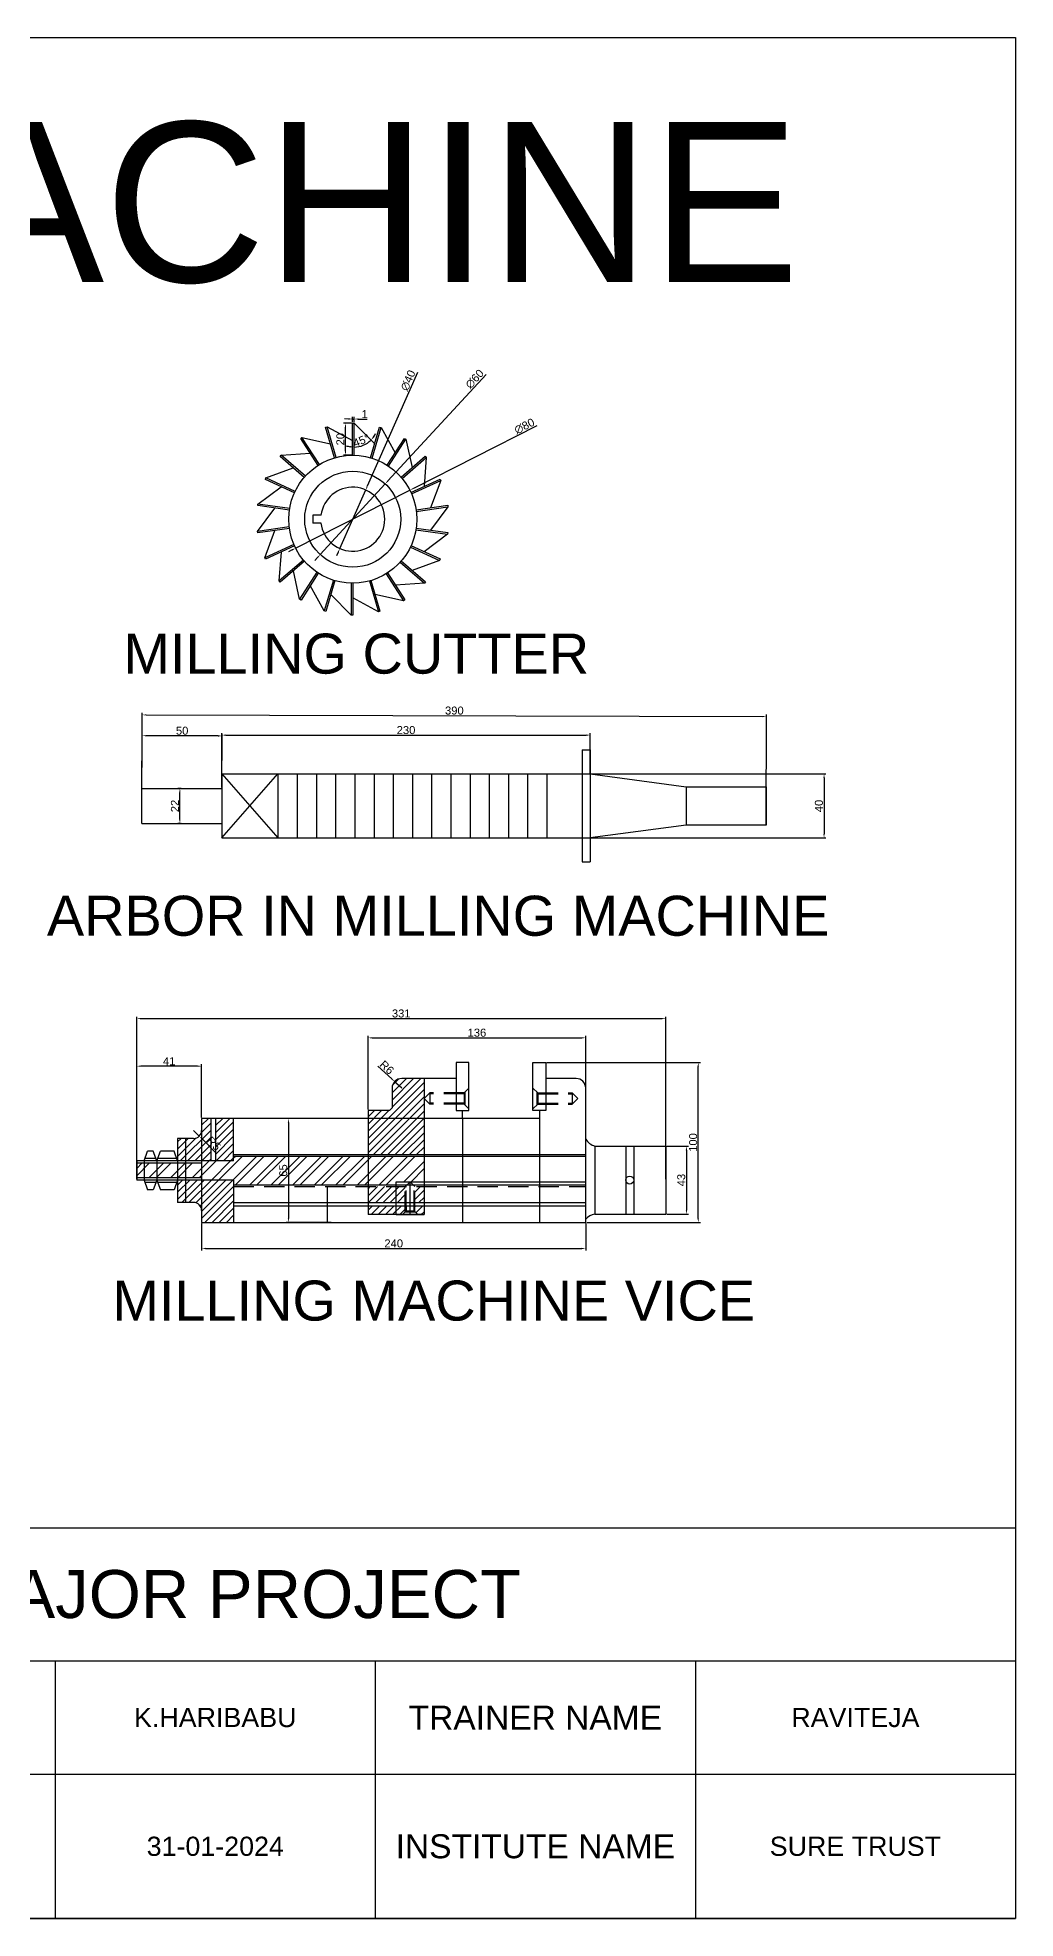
# Model space of a CAD drawing. Header units: millimetres. Extents: x 2393 to 4015, y 317 to 1493.
# Drawn here: x 3405 to 4015, y 317 to 1493 of the extents above; entities that cross this region are included whole.
import ezdxf

# ---------------------------------------------------------------- set-up
doc = ezdxf.new("R2010")
doc.units = ezdxf.units.MM
doc.linetypes.add('DASHED', pattern=[19.05, 12.7, -6.35])
doc.styles.get("Standard").update_dxf_attribs({"font": 'arial.ttf'})
doc.dimstyles.new('ISO-25', dxfattribs={"dimtxt": 5, "dimasz": 2.5, "dimexe": 1.25, "dimexo": 0.625, "dimtad": 1, "dimdec": 0, "dimtxsty": 'Standard', "dimcen": 2.5, "dimadec": 0, "dimazin": 0, "dimtfac": 1, "dimtdec": 0, "dimtmove": 0, "dimatfit": 3, "dimfxl": 1, "dimarcsym": 0})

# ---------------------------------------------------------------- blocks, each defined once
blk = doc.blocks.new('*D1')
at = {"color": 0, "lineweight": -2, "transparency": 16777216}
for p, q in [((3716.4, 1249.9), (3639.3, 1210.8)), ((3565.7, 1173.5), (3637.1, 1209.7)), ((3563.5, 1172.4), (3561.3, 1171.3))]:
    blk.add_line(p, q, dxfattribs=at)
at = {"color": 0, "transparency": 16777216}
for points in [[(3639.1, 1211.2), (3639.5, 1210.5), (3637.1, 1209.7)], [(3563.3, 1172.8), (3563.7, 1172), (3565.7, 1173.5)]]:
    blk.add_solid(points, dxfattribs=at)
at = {"layer": 'Defpoints', "color": 0, "transparency": 16777216}
for p in [(3637.1, 1209.7), (3565.7, 1173.5)]:
    blk.add_point(p, dxfattribs=at)
at = {"color": 0, "transparency": 16777216, "insert": (3708.7, 1249.7), "char_height": 5, "attachment_point": 5, "rotation": 26.8709}
blk.add_mtext('∅80', dxfattribs=at)
blk = doc.blocks.new('*D2')
at = {"color": 0, "lineweight": -2, "transparency": 16777216}
for p, q in [((3684.7, 1282.1), (3623.4, 1215.5)), ((3581.1, 1169.5), (3621.7, 1213.7)), ((3579.4, 1167.7), (3577.7, 1165.9))]:
    blk.add_line(p, q, dxfattribs=at)
at = {"color": 0, "transparency": 16777216}
for points in [[(3623.1, 1215.8), (3623.7, 1215.2), (3621.7, 1213.7)], [(3579.1, 1168), (3579.7, 1167.4), (3581.1, 1169.5)]]:
    blk.add_solid(points, dxfattribs=at)
at = {"layer": 'Defpoints', "color": 0, "transparency": 16777216}
for p in [(3621.7, 1213.7), (3581.1, 1169.5)]:
    blk.add_point(p, dxfattribs=at)
at = {"color": 0, "transparency": 16777216, "insert": (3677.6, 1279.2), "char_height": 5, "attachment_point": 5, "rotation": 47.3565}
blk.add_mtext('∅60', dxfattribs=at)
blk = doc.blocks.new('*D3')
at = {"color": 0, "lineweight": -2, "transparency": 16777216}
for p, q in [((3641.8, 1283.3), (3610.5, 1212.2)), ((3593.4, 1173.3), (3609.5, 1209.9)), ((3592.3, 1171), (3591.3, 1168.7))]:
    blk.add_line(p, q, dxfattribs=at)
at = {"color": 0, "transparency": 16777216}
for points in [[(3610.1, 1212.4), (3610.9, 1212), (3609.5, 1209.9)], [(3592, 1171.2), (3592.7, 1170.9), (3593.4, 1173.3)]]:
    blk.add_solid(points, dxfattribs=at)
at = {"layer": 'Defpoints', "color": 0, "transparency": 16777216}
for p in [(3609.5, 1209.9), (3593.4, 1173.3)]:
    blk.add_point(p, dxfattribs=at)
at = {"color": 0, "transparency": 16777216, "insert": (3636, 1278.3), "char_height": 5, "attachment_point": 5, "rotation": 66.2325}
blk.add_mtext('∅40', dxfattribs=at)
blk = doc.blocks.new('*D4')
at = {"color": 0, "lineweight": -2, "transparency": 16777216}
for p, q in [((3469.7, 1002), (3469.9, 1070.6)), ((3859.7, 1001), (3859.9, 1069.6)), ((3472.4, 1069.3), (3857.4, 1068.3))]:
    blk.add_line(p, q, dxfattribs=at)
at = {"color": 0, "transparency": 16777216}
for points in [[(3472.4, 1069.7), (3472.4, 1068.9), (3469.9, 1069.3)], [(3857.4, 1068.7), (3857.4, 1067.9), (3859.9, 1068.3)]]:
    blk.add_solid(points, dxfattribs=at)
at = {"layer": 'Defpoints', "color": 0, "transparency": 16777216}
for p in [(3859.9, 1068.3), (3469.7, 1001.4), (3859.7, 1000.4)]:
    blk.add_point(p, dxfattribs=at)
at = {"color": 0, "transparency": 16777216, "insert": (3664.9, 1072), "char_height": 5, "attachment_point": 5, "rotation": 359.8531}
blk.add_mtext('390', dxfattribs=at)
blk = doc.blocks.new('*D5')
at = {"color": 0, "lineweight": -2, "transparency": 16777216}
for p, q in [((3519.7, 1033), (3519.7, 1057.9)), ((3749.7, 1033), (3749.7, 1057.9)), ((3522.2, 1056.7), (3747.2, 1056.7))]:
    blk.add_line(p, q, dxfattribs=at)
at = {"color": 0, "transparency": 16777216}
for points in [[(3522.2, 1057.1), (3522.2, 1056.2), (3519.7, 1056.7)], [(3747.2, 1057.1), (3747.2, 1056.2), (3749.7, 1056.7)]]:
    blk.add_solid(points, dxfattribs=at)
at = {"layer": 'Defpoints', "color": 0, "transparency": 16777216}
for p in [(3749.7, 1056.7), (3519.7, 1032.4), (3749.7, 1032.4)]:
    blk.add_point(p, dxfattribs=at)
at = {"color": 0, "transparency": 16777216, "insert": (3634.7, 1059.8), "char_height": 5, "attachment_point": 5}
blk.add_mtext('230', dxfattribs=at)
blk = doc.blocks.new('*D6')
at = {"color": 0, "lineweight": -2, "transparency": 16777216}
for p, q in [((3469.7, 1024.2), (3469.8, 1057.5)), ((3517.3, 1056.2), (3472.3, 1056.3)), ((3519.7, 1024), (3519.8, 1057.4))]:
    blk.add_line(p, q, dxfattribs=at)
at = {"color": 0, "transparency": 16777216}
for points in [[(3472.3, 1056.7), (3472.3, 1055.9), (3469.8, 1056.3)], [(3517.3, 1056.6), (3517.3, 1055.7), (3519.8, 1056.2)]]:
    blk.add_solid(points, dxfattribs=at)
at = {"layer": 'Defpoints', "color": 0, "transparency": 16777216}
for p in [(3469.8, 1056.3), (3469.7, 1023.5), (3519.7, 1023.4)]:
    blk.add_point(p, dxfattribs=at)
at = {"color": 0, "transparency": 16777216, "insert": (3494.8, 1059.4), "char_height": 5, "attachment_point": 5, "rotation": 359.8531}
blk.add_mtext('50', dxfattribs=at)
blk = doc.blocks.new('*D7')
at = {"color": 0, "lineweight": -2, "transparency": 16777216}
for p, q in [((3494.1, 1023.4), (3492.2, 1023.4)), ((3493.4, 1003.9), (3493.4, 1020.9)), ((3494.1, 1001.4), (3492.2, 1001.4))]:
    blk.add_line(p, q, dxfattribs=at)
at = {"color": 0, "transparency": 16777216}
for points in [[(3493, 1020.9), (3493.8, 1020.9), (3493.4, 1023.4)], [(3493, 1003.9), (3493.8, 1003.9), (3493.4, 1001.4)]]:
    blk.add_solid(points, dxfattribs=at)
at = {"layer": 'Defpoints', "color": 0, "transparency": 16777216}
for p in [(3493.4, 1023.4), (3494.7, 1023.4), (3494.7, 1001.4)]:
    blk.add_point(p, dxfattribs=at)
at = {"color": 0, "transparency": 16777216, "insert": (3490.3, 1012.4), "char_height": 5, "attachment_point": 5, "rotation": 90}
blk.add_mtext('22', dxfattribs=at)
blk = doc.blocks.new('*D8')
at = {"color": 0, "lineweight": -2, "transparency": 16777216}
for p, q in [((3745.3, 1032.4), (3897.1, 1032.4)), ((3895.9, 1029.9), (3895.9, 994.9)), ((3745.3, 992.4), (3897.1, 992.4))]:
    blk.add_line(p, q, dxfattribs=at)
at = {"color": 0, "transparency": 16777216}
for points in [[(3895.5, 1029.9), (3896.3, 1029.9), (3895.9, 1032.4)], [(3895.5, 994.9), (3896.3, 994.9), (3895.9, 992.4)]]:
    blk.add_solid(points, dxfattribs=at)
at = {"layer": 'Defpoints', "color": 0, "transparency": 16777216}
for p in [(3744.7, 1032.4), (3744.7, 992.4), (3895.9, 992.4)]:
    blk.add_point(p, dxfattribs=at)
at = {"color": 0, "transparency": 16777216, "insert": (3892.7, 1012.4), "char_height": 5, "attachment_point": 5, "rotation": 90}
blk.add_mtext('40', dxfattribs=at)
blk = doc.blocks.new('*D9')
at = {"color": 0, "lineweight": -2, "transparency": 16777216}
for p, q in [((3466.4, 779.2), (3466.4, 880.7)), ((3468.9, 879.5), (3794.5, 879.5)), ((3797, 779.2), (3797, 880.7))]:
    blk.add_line(p, q, dxfattribs=at)
at = {"color": 0, "transparency": 16777216}
for points in [[(3468.9, 879.9), (3468.9, 879.1), (3466.4, 879.5)], [(3794.5, 879.9), (3794.5, 879.1), (3797, 879.5)]]:
    blk.add_solid(points, dxfattribs=at)
at = {"layer": 'Defpoints', "color": 0, "transparency": 16777216}
for p in [(3797, 879.5), (3466.4, 778.6), (3797, 778.6)]:
    blk.add_point(p, dxfattribs=at)
at = {"color": 0, "transparency": 16777216, "insert": (3631.7, 882.7), "char_height": 5, "attachment_point": 5, "rotation": 0.0022}
blk.add_mtext('331', dxfattribs=at)
blk = doc.blocks.new('*D10')
at = {"color": 0, "lineweight": -2, "transparency": 16777216}
for p, q in [((3502, 809.6), (3505.5, 806)), ((3515.7, 795.9), (3507.3, 804.3))]:
    blk.add_line(p, q, dxfattribs=at)
at = {"color": 0, "transparency": 16777216}
blk.add_solid([(3507.6, 804.5), (3507, 804), (3505.5, 806)], dxfattribs=at)
at = {"layer": 'Defpoints', "color": 0, "transparency": 16777216}
for p in [(3502, 809.6), (3505.5, 806)]:
    blk.add_point(p, dxfattribs=at)
at = {"color": 0, "transparency": 16777216, "insert": (3514.6, 801.4), "char_height": 5, "attachment_point": 5, "rotation": 315}
blk.add_mtext('R5', dxfattribs=at)
blk = doc.blocks.new('*D11')
at = {"color": 0, "lineweight": -2, "transparency": 16777216}
for p, q in [((3617.1, 849.9), (3625.8, 841.8)), ((3632, 836.1), (3627.6, 840.1))]:
    blk.add_line(p, q, dxfattribs=at)
at = {"color": 0, "transparency": 16777216}
blk.add_solid([(3626, 842.2), (3625.5, 841.5), (3627.6, 840.1)], dxfattribs=at)
at = {"layer": 'Defpoints', "color": 0, "transparency": 16777216}
for p in [(3627.6, 840.1), (3632, 836.1)]:
    blk.add_point(p, dxfattribs=at)
at = {"color": 0, "transparency": 16777216, "insert": (3622.7, 849), "char_height": 5, "attachment_point": 5, "rotation": 317.0652}
blk.add_mtext('R6', dxfattribs=at)
blk = doc.blocks.new('*D12')
at = {"color": 0, "lineweight": -2, "transparency": 16777216}
for p, q in [((3722.6, 852.1), (3818.6, 852.1)), ((3817.3, 754.6), (3817.3, 849.6)), ((3747.6, 752.1), (3818.6, 752.1))]:
    blk.add_line(p, q, dxfattribs=at)
at = {"color": 0, "transparency": 16777216}
for points in [[(3816.9, 849.6), (3817.7, 849.6), (3817.3, 852.1)], [(3816.9, 754.6), (3817.7, 754.6), (3817.3, 752.1)]]:
    blk.add_solid(points, dxfattribs=at)
at = {"layer": 'Defpoints', "color": 0, "transparency": 16777216}
for p in [(3722, 852.1), (3817.3, 852.1), (3747, 752.1)]:
    blk.add_point(p, dxfattribs=at)
at = {"color": 0, "transparency": 16777216, "insert": (3814.1, 802.1), "char_height": 5, "attachment_point": 5, "rotation": 90}
blk.add_mtext('100', dxfattribs=at)
blk = doc.blocks.new('*D13')
at = {"color": 0, "lineweight": -2, "transparency": 16777216}
for p, q in [((3797.6, 799.8), (3811.2, 799.8)), ((3809.9, 797.3), (3809.9, 759.8)), ((3797.6, 757.3), (3811.2, 757.3))]:
    blk.add_line(p, q, dxfattribs=at)
at = {"color": 0, "transparency": 16777216}
for points in [[(3809.5, 797.3), (3810.3, 797.3), (3809.9, 799.8)], [(3809.5, 759.8), (3810.3, 759.8), (3809.9, 757.3)]]:
    blk.add_solid(points, dxfattribs=at)
at = {"layer": 'Defpoints', "color": 0, "transparency": 16777216}
for p in [(3797, 799.8), (3797, 757.3), (3809.9, 757.3)]:
    blk.add_point(p, dxfattribs=at)
at = {"color": 0, "transparency": 16777216, "insert": (3806.7, 778.6), "char_height": 5, "attachment_point": 5, "rotation": 90}
blk.add_mtext('43', dxfattribs=at)
blk = doc.blocks.new('*D14')
at = {"color": 0, "lineweight": -2, "transparency": 16777216}
for p, q in [((3611, 822.7), (3611, 868.8)), ((3613.5, 867.5), (3744.5, 867.5)), ((3747, 822.7), (3747, 868.8))]:
    blk.add_line(p, q, dxfattribs=at)
at = {"color": 0, "transparency": 16777216}
for points in [[(3613.5, 867.9), (3613.5, 867.1), (3611, 867.5)], [(3744.5, 867.9), (3744.5, 867.1), (3747, 867.5)]]:
    blk.add_solid(points, dxfattribs=at)
at = {"layer": 'Defpoints', "color": 0, "transparency": 16777216}
for p in [(3747, 867.5), (3611, 822.1), (3747, 822.1)]:
    blk.add_point(p, dxfattribs=at)
at = {"color": 0, "transparency": 16777216, "insert": (3679, 870.7), "char_height": 5, "attachment_point": 5}
blk.add_mtext('136', dxfattribs=at)
blk = doc.blocks.new('*D15')
at = {"color": 0, "lineweight": -2, "transparency": 16777216}
for p, q in [((3466.4, 817.7), (3466.4, 851)), ((3504.5, 849.8), (3468.9, 849.8)), ((3507, 817.7), (3507, 851))]:
    blk.add_line(p, q, dxfattribs=at)
at = {"color": 0, "transparency": 16777216}
for points in [[(3468.9, 850.2), (3468.9, 849.4), (3466.4, 849.8)], [(3504.5, 850.2), (3504.5, 849.4), (3507, 849.8)]]:
    blk.add_solid(points, dxfattribs=at)
at = {"layer": 'Defpoints', "color": 0, "transparency": 16777216}
for p in [(3466.4, 849.8), (3466.4, 817.1), (3507, 817.1)]:
    blk.add_point(p, dxfattribs=at)
at = {"color": 0, "transparency": 16777216, "insert": (3486.7, 852.9), "char_height": 5, "attachment_point": 5}
blk.add_mtext('41', dxfattribs=at)
blk = doc.blocks.new('*D16')
at = {"color": 0, "lineweight": -2, "transparency": 16777216}
for p, q in [((3587.9, 817.1), (3559.9, 817.1)), ((3561.2, 814.6), (3561.2, 754.6)), ((3587.9, 752.1), (3559.9, 752.1))]:
    blk.add_line(p, q, dxfattribs=at)
at = {"color": 0, "transparency": 16777216}
for points in [[(3560.8, 814.6), (3561.6, 814.6), (3561.2, 817.1)], [(3560.8, 754.6), (3561.6, 754.6), (3561.2, 752.1)]]:
    blk.add_solid(points, dxfattribs=at)
at = {"layer": 'Defpoints', "color": 0, "transparency": 16777216}
for p in [(3588.5, 817.1), (3561.2, 752.1), (3588.5, 752.1)]:
    blk.add_point(p, dxfattribs=at)
at = {"color": 0, "transparency": 16777216, "insert": (3558, 784.6), "char_height": 5, "attachment_point": 5, "rotation": 90}
blk.add_mtext('65', dxfattribs=at)
blk = doc.blocks.new('*D17')
at = {"color": 0, "lineweight": -2, "transparency": 16777216}
for p, q in [((3507, 751.4), (3507, 734.6)), ((3747, 751.4), (3747, 734.6)), ((3509.5, 735.9), (3744.5, 735.9))]:
    blk.add_line(p, q, dxfattribs=at)
at = {"color": 0, "transparency": 16777216}
for points in [[(3509.5, 736.3), (3509.5, 735.5), (3507, 735.9)], [(3744.5, 736.3), (3744.5, 735.5), (3747, 735.9)]]:
    blk.add_solid(points, dxfattribs=at)
at = {"layer": 'Defpoints', "color": 0, "transparency": 16777216}
for p in [(3507, 752.1), (3747, 752.1), (3747, 735.9)]:
    blk.add_point(p, dxfattribs=at)
at = {"color": 0, "transparency": 16777216, "insert": (3627, 739), "char_height": 5, "attachment_point": 5}
blk.add_mtext('240', dxfattribs=at)
blk = doc.blocks.new('*D64')
at = {"color": 0, "lineweight": -2, "transparency": 16777216}
for p, q in [((3600.7, 1251.6), (3595.6, 1251.6)), ((3596.9, 1234.1), (3596.9, 1249.1)), ((3600.7, 1231.6), (3595.6, 1231.6))]:
    blk.add_line(p, q, dxfattribs=at)
at = {"color": 0, "transparency": 16777216}
for points in [[(3596.5, 1249.1), (3597.3, 1249.1), (3596.9, 1251.6)], [(3596.5, 1234.1), (3597.3, 1234.1), (3596.9, 1231.6)]]:
    blk.add_solid(points, dxfattribs=at)
at = {"layer": 'Defpoints', "color": 0, "transparency": 16777216}
for p in [(3596.9, 1251.6), (3601.3, 1251.6), (3601.3, 1231.6)]:
    blk.add_point(p, dxfattribs=at)
at = {"color": 0, "transparency": 16777216, "insert": (3593.7, 1241.6), "char_height": 5, "attachment_point": 5, "rotation": 90}
blk.add_mtext('20', dxfattribs=at)
blk = doc.blocks.new('*D65')
at = {"color": 0, "lineweight": -2, "transparency": 16777216}
for p, q in [((3598.8, 1254.2), (3596.3, 1254.3)), ((3601.3, 1252.2), (3601.3, 1255.5)), ((3601.3, 1254.2), (3602.3, 1254.2)), ((3602.3, 1252.2), (3602.3, 1255.5)), ((3604.8, 1254.2), (3610.4, 1254.2))]:
    blk.add_line(p, q, dxfattribs=at)
at = {"color": 0, "transparency": 16777216}
for points in [[(3598.8, 1254.7), (3598.8, 1253.8), (3601.3, 1254.2)], [(3604.8, 1254.6), (3604.8, 1253.8), (3602.3, 1254.2)]]:
    blk.add_solid(points, dxfattribs=at)
at = {"layer": 'Defpoints', "color": 0, "transparency": 16777216}
for p in [(3601.3, 1251.6), (3602.3, 1254.2), (3602.3, 1251.6)]:
    blk.add_point(p, dxfattribs=at)
at = {"color": 0, "transparency": 16777216, "insert": (3608.9, 1257.3), "char_height": 5, "attachment_point": 5, "rotation": 359.6132}
blk.add_mtext('1', dxfattribs=at)
blk = doc.blocks.new('*D68')
at = {"color": 0, "lineweight": -2, "transparency": 16777216}
for start, end in [(250.7063, 260.3531), (270, 315), (324.6469, 334.2938)]:
    blk.add_arc((3602.3, 1251.6), 14.9, start, end, dxfattribs=at)
at = {"color": 0, "transparency": 16777216}
for points in [[(3599.9, 1237.4), (3599.8, 1236.5), (3602.3, 1236.7)], [(3614.8, 1242.7), (3614.1, 1243.3), (3612.8, 1241.1)]]:
    blk.add_solid(points, dxfattribs=at)
at = {"layer": 'Defpoints', "color": 0, "transparency": 16777216}
for p in [(3602.3, 1251.6), (3602.3, 1251.6), (3606.2, 1237.2), (3615.2, 1238.8), (3602.3, 1231.6)]:
    blk.add_point(p, dxfattribs=at)
at = {"color": 0, "transparency": 16777216, "insert": (3606.8, 1240.8), "char_height": 5, "attachment_point": 5, "rotation": 22.5}
blk.add_mtext('45°', dxfattribs=at)
blk = doc.blocks.new('*T77')
at = {"color": 0, "linetype": 'ByBlock', "lineweight": -2, "transparency": 16777216}
for p, q in [((0, 0), (1200, 0)), ((0, 0), (0, -244)), ((1200, 0), (1200, -244)), ((0, -83), (1200, -83)), ((200, -83), (200, -244)), ((400, -83), (400, -244)), ((600, -83), (600, -244)), ((800, -83), (800, -244)), ((1000, -83), (1000, -244)), ((0, -153.9), (1200, -153.9)), ((0, -244), (1200, -244))]:
    blk.add_line(p, q, dxfattribs=at)
at = {"color": 0, "transparency": 16777216, "attachment_point": 5}
for s, insert, char_height, width in [('AUTO CAD MAJOR PROJECT', (600, -41.5), 30, 1197), ('TITTLE', (100, -118.5), 15, 197), ('MILLING MACHINE', (300, -118.5), 12, 197), ('DESIGN BY', (500, -118.5), 15, 197), ('K.HARIBABU', (700, -118.5), 12, 197), ('TRAINER NAME', (900, -118.5), 15, 197), ('RAVITEJA', (1100, -118.5), 12, 197), ('ALL DIMENSIONS ARE IN MM', (300, -199), 12, 197), ('DIMENSIONS', (100, -199), 15, 197), ('DATE', (500, -199), 15, 197), ('31-01-2024', (700, -199), 12, 197), ('INSTITUTE NAME', (900, -199), 15, 197), ('SURE TRUST', (1100, -199), 12, 197)]:
    blk.add_mtext(s, dxfattribs=dict(at, insert=insert, char_height=char_height, width=width))

msp = doc.modelspace()

# ---------------------------------------------------------------- hatches: boundary and pattern name
h = msp.add_hatch()
h.set_pattern_fill('ANSI31', color=6)
h.paths.add_polyline_path([(3527, 817.1), (3515.7, 817.1), (3515.7, 790.6), (3527, 790.6)])
h.paths.add_polyline_path([(3512.7, 817.1), (3507, 817.1), (3507, 790.6), (3512.7, 790.6)])
h.paths.add_polyline_path([(3507, 809.6, -0.414214), (3502, 804.6), (3497, 804.6), (3497, 790.6), (3507, 790.6)])
h.paths.add_polyline_path([(3497, 804.6), (3492, 804.6), (3492, 790.6), (3497, 790.6)])
h.paths.add_polyline_path([(3527, 778.6), (3507, 778.6), (3507, 752.1), (3527, 752.1)])
h.paths.add_polyline_path([(3507, 778.6), (3497, 778.6), (3497, 764.6), (3502, 764.6, -0.414214), (3507, 759.6)])
h.paths.add_polyline_path([(3497, 778.6), (3492, 778.6), (3492, 764.6), (3497, 764.6)])
h.paths.add_polyline_path([(3646, 817.1), (3611, 817.1), (3611, 794.6), (3646, 794.6)])
h.paths.add_polyline_path([(3646, 842.1), (3632, 842.1, 0.414214), (3626, 836.1), (3626, 823.8), (3624.3, 822.1), (3611, 822.1), (3611, 817.1), (3646, 817.1)])
h.paths.add_polyline_path([(3628.5, 774.6), (3611, 774.6), (3611, 764.6), (3628.5, 764.6)])
h.paths.add_polyline_path([(3628.5, 762.6), (3611, 762.6), (3611, 757.1), (3628.5, 757.1)])
h.paths.add_polyline_path([(3634.2, 774.6), (3628.5, 774.6), (3628.5, 764.6), (3634.2, 764.6)])
h.paths.add_polyline_path([(3646, 774.6), (3640.2, 774.6), (3640.2, 764.6), (3646, 764.6)])
h.paths.add_polyline_path([(3634.2, 762.6), (3628.5, 762.6), (3628.5, 757.1), (3632.5, 757.1), (3634.2, 758.8)])
h.paths.add_polyline_path([(3646, 762.6), (3640.2, 762.6), (3640.2, 758.8), (3642, 757.1), (3646, 757.1)])
h = msp.add_hatch()
h.set_pattern_fill('ANSI32', color=6)
h.paths.add_polyline_path([(3611, 793.6), (3527, 793.6), (3527, 790.6), (3507, 790.6), (3507, 778.6), (3527, 778.6), (3527, 775.6), (3611, 775.6)])
h.paths.add_polyline_path([(3646, 793.6), (3611, 793.6), (3611, 775.6), (3628.5, 775.6), (3628.5, 777.6), (3646, 777.6)])
h.paths.add_polyline_path([(3507, 789.1), (3497, 789.1), (3497, 780), (3507, 780)])
h.paths.add_polyline_path([(3497, 789.1), (3492, 789.1), (3492, 780), (3497, 780)])
h.paths.add_polyline_path([(3492, 789.1), (3479, 789.1), (3479, 780), (3492, 780)])
h.paths.add_polyline_path([(3471, 789.1), (3466.4, 789.1), (3466.4, 780), (3471, 780)])
h.paths.add_polyline_path([(3479, 789.1), (3471, 789.1), (3471, 780), (3479, 780)])

# ---------------------------------------------------------------- linework, layer by layer
at = {"color": 1}
for p, q in [((3584.4, 1249.2), (3585.4, 1249.4)), ((3590, 1230), (3584.4, 1249.2)), ((3591, 1230.2), (3585.4, 1249.4)), ((3585.4, 1249.4), (3601.3, 1240.7)), ((3601.3, 1231.6), (3601.3, 1251.6)), ((3601.3, 1251.6), (3602.3, 1251.6)), ((3602.3, 1231.6), (3602.3, 1251.6)), ((3602.3, 1251.6), (3615.2, 1238.8)), ((3612.6, 1230), (3618.2, 1249.2)), ((3613.5, 1229.7), (3619.2, 1248.9)), ((3618.2, 1249.2), (3619.2, 1248.9)), ((3619.2, 1248.9), (3627.9, 1233)), ((3568.9, 1242), (3569.7, 1242.6)), ((3579.7, 1225.2), (3568.9, 1242)), ((3580.6, 1225.7), (3569.7, 1242.6)), ((3569.7, 1242.6), (3587.5, 1238.7)), ((3623, 1225.3), (3633.8, 1242.1)), ((3623.8, 1224.8), (3634.6, 1241.6)), ((3633.8, 1242.1), (3634.6, 1241.6)), ((3634.6, 1241.6), (3638.5, 1223.9)), ((3547.2, 1217.4), (3564.2, 1223.7)), ((3556, 1230.8), (3556.7, 1231.6)), ((3571.1, 1217.7), (3556, 1230.8)), ((3556.7, 1231.6), (3574.8, 1232.9)), ((3571.8, 1218.5), (3556.7, 1231.6)), ((3631.6, 1217.9), (3646.7, 1231)), ((3632.2, 1217.1), (3647.3, 1230.2)), ((3647.3, 1230.2), (3646, 1212.1)), ((3646.7, 1231), (3647.3, 1230.2)), ((3542.2, 1201), (3556.7, 1211.9)), ((3546.8, 1216.4), (3547.2, 1217.4)), ((3565, 1208.1), (3546.8, 1216.4)), ((3565.4, 1209), (3547.2, 1217.4)), ((3637.8, 1208.3), (3656, 1216.6)), ((3638.2, 1207.4), (3656.4, 1215.7)), ((3656.4, 1215.7), (3650, 1198.7)), ((3656, 1216.6), (3656.4, 1215.7)), ((3542, 1200.1), (3542.2, 1201)), ((3561.8, 1197.2), (3542, 1200.1)), ((3562, 1198.2), (3542.2, 1201)), ((3641, 1197.4), (3660.8, 1200.3)), ((3641.1, 1196.4), (3660.9, 1199.3)), ((3660.9, 1199.3), (3650, 1184.7)), ((3660.8, 1200.3), (3660.9, 1199.3)), ((3541.9, 1184), (3552.8, 1198.5)), ((3581.6, 1194.1), (3576.4, 1194.1)), ((3576.4, 1194.1), (3576.4, 1189.1)), ((3581.6, 1189.1), (3576.4, 1189.1)), ((3561.7, 1186.8), (3541.9, 1184)), ((3542, 1183), (3541.9, 1184)), ((3561.8, 1185.8), (3542, 1183)), ((3546.5, 1167.5), (3552.8, 1184.5)), ((3564.7, 1175.8), (3546.5, 1167.5)), ((3640.9, 1185), (3660.7, 1182.2)), ((3641, 1186), (3660.8, 1183.2)), ((3660.7, 1182.2), (3646.1, 1171.3)), ((3660.8, 1183.2), (3660.7, 1182.2)), ((3546.9, 1166.6), (3546.5, 1167.5)), ((3565.1, 1174.9), (3546.9, 1166.6)), ((3555.5, 1153), (3556.8, 1171.1)), ((3570.6, 1166.1), (3555.5, 1153)), ((3571.2, 1165.3), (3556.1, 1152.2)), ((3631, 1164.7), (3646.2, 1151.6)), ((3631.7, 1165.5), (3646.8, 1152.4)), ((3637.4, 1174.2), (3655.6, 1165.9)), ((3637.8, 1175.1), (3656, 1166.8)), ((3655.6, 1165.9), (3638.6, 1159.5)), ((3656, 1166.8), (3655.6, 1165.9)), ((3556.1, 1152.2), (3555.5, 1153)), ((3568.2, 1141.6), (3564.4, 1159.4)), ((3579, 1158.5), (3568.2, 1141.6)), ((3579.9, 1157.9), (3569.1, 1141.1)), ((3589.3, 1153.5), (3583.6, 1134.3)), ((3590.2, 1153.2), (3584.6, 1134)), ((3611.8, 1153), (3617.5, 1133.8)), ((3612.8, 1153.3), (3618.4, 1134.1)), ((3622.3, 1157.5), (3633.1, 1140.7)), ((3623.1, 1158), (3633.9, 1141.2)), ((3646.8, 1152.4), (3646.2, 1151.6)), ((3569.1, 1141.1), (3568.2, 1141.6)), ((3583.6, 1134.3), (3574.9, 1150.2)), ((3600.5, 1131.6), (3587.7, 1144.5)), ((3600.5, 1151.6), (3600.5, 1131.6)), ((3601.5, 1151.6), (3601.5, 1131.6)), ((3617.5, 1133.8), (3601.5, 1142.5)), ((3633.1, 1140.7), (3615.3, 1144.5)), ((3646.2, 1151.6), (3628.1, 1150.4)), ((3633.9, 1141.2), (3633.1, 1140.7)), ((3584.6, 1134), (3583.6, 1134.3)), ((3601.5, 1131.6), (3600.5, 1131.6)), ((3618.4, 1134.1), (3617.5, 1133.8))]:
    msp.add_line(p, q, dxfattribs=at)
at = {"color": 4}
for p, q in [((3744.7, 1047.4), (3744.7, 977.4)), ((3744.7, 1047.4), (3749.7, 1047.4)), ((3749.7, 1047.4), (3749.7, 977.4)), ((3469.7, 1023.4), (3519.7, 1023.4)), ((3469.7, 1023.4), (3519.7, 1023.4)), ((3469.7, 1001.4), (3469.7, 1023.4)), ((3519.7, 1032.4), (3744.7, 1032.4)), ((3519.7, 1032.4), (3744.7, 1032.4)), ((3519.7, 1032.4), (3519.7, 992.4)), ((3519.7, 1032.4), (3554.7, 992.4)), ((3519.7, 992.4), (3554.7, 1032.4)), ((3554.7, 1032.4), (3554.7, 992.4)), ((3566.7, 1032.4), (3566.7, 992.4)), ((3578.7, 1032.4), (3578.7, 992.4)), ((3590.7, 1032.4), (3590.7, 992.4)), ((3602.7, 1032.4), (3602.7, 992.4)), ((3614.7, 1032.4), (3614.7, 992.4)), ((3626.7, 1032.4), (3626.7, 992.4)), ((3638.7, 1032.4), (3638.7, 992.4)), ((3650.7, 1032.4), (3650.7, 992.4)), ((3662.7, 1032.4), (3662.7, 992.4)), ((3674.7, 1032.4), (3674.7, 992.4)), ((3686.7, 1032.4), (3686.7, 992.4)), ((3698.7, 1032.4), (3698.7, 992.4)), ((3710.7, 1032.4), (3710.7, 992.4)), ((3722.7, 1032.4), (3722.7, 992.4)), ((3749.7, 1032.4), (3809.7, 1024.4)), ((3809.7, 1024.4), (3809.7, 1000.4)), ((3809.7, 1024.4), (3859.7, 1024.4)), ((3469.7, 1001.4), (3519.7, 1001.4)), ((3809.7, 1000.4), (3749.7, 992.4)), ((3859.7, 1000.4), (3809.7, 1000.4)), ((3519.7, 992.4), (3744.7, 992.4)), ((3744.7, 977.4), (3749.7, 977.4))]:
    msp.add_line(p, q, dxfattribs=at)
msp.add_line((3859.7, 1024.4), (3859.7, 1000.4))
at = {"color": 6}
for p, q in [((3674, 852.1), (3666, 852.1)), ((3666, 852.1), (3666, 822.1)), ((3674, 822.1), (3674, 852.1)), ((3714, 822.1), (3714, 852.1)), ((3714, 852.1), (3722, 852.1)), ((3722, 852.1), (3722, 842.1)), ((3626, 836.1), (3626, 823.8)), ((3666, 842.1), (3632, 842.1)), ((3646, 842.1), (3646, 757.1)), ((3741, 842.1), (3722, 842.1)), ((3722, 842.1), (3722, 822.1)), ((3747, 752.1), (3747, 836.1)), ((3624.3, 822.1), (3626, 823.8)), ((3670, 817.1), (3507, 817.1)), ((3507, 817.1), (3507, 752.1)), ((3512.7, 817.1), (3512.7, 790.6)), ((3515.7, 817.1), (3515.7, 790.6)), ((3527, 790.6), (3527, 817.1)), ((3624.3, 822.1), (3611, 822.1)), ((3611, 822.1), (3611, 757.1)), ((3666, 822.1), (3670, 822.1)), ((3670, 817.1), (3670, 822.1)), ((3670, 822.1), (3674, 822.1)), ((3718, 817.1), (3670, 817.1)), ((3670, 817.1), (3670, 752.1)), ((3722, 822.1), (3714, 822.1)), ((3718, 822.1), (3718, 817.1)), ((3718, 817.1), (3718, 752.1)), ((3502, 804.6), (3492, 804.6)), ((3492, 804.6), (3492, 764.6)), ((3497, 804.6), (3497, 764.6)), ((3752.7, 799.8), (3797, 799.8)), ((3752.7, 799.8), (3752.7, 757.3)), ((3772, 799.8), (3772, 757.3)), ((3777, 799.8), (3777, 757.3)), ((3797, 799.8), (3797, 757.3)), ((3527, 790.6), (3466.4, 790.6)), ((3466.4, 790.6), (3466.4, 778.6)), ((3507, 789.1), (3466.4, 789.1)), ((3471, 790.6), (3473.2, 796.6)), ((3471, 790.6), (3471, 778.6)), ((3478.4, 792), (3471.5, 792)), ((3476.8, 796.6), (3473.2, 796.6)), ((3479, 790.6), (3476.8, 796.6)), ((3479, 790.6), (3481.2, 796.6)), ((3479, 790.6), (3479, 778.6)), ((3491.4, 792), (3479.5, 792)), ((3489.8, 796.6), (3481.2, 796.6)), ((3492, 790.6), (3489.8, 796.6)), ((3527, 794.6), (3747, 794.6)), ((3527, 793.6), (3747, 793.6)), ((3507, 780), (3466.4, 780)), ((3527, 778.6), (3466.4, 778.6)), ((3471, 778.6), (3473.2, 772.6)), ((3478.4, 777.1), (3471.5, 777.1)), ((3479, 778.6), (3476.8, 772.6)), ((3479, 778.6), (3481.2, 772.6)), ((3491.4, 777.1), (3479.5, 777.1)), ((3492, 778.6), (3489.8, 772.6)), ((3527, 778.6), (3527, 752.1)), ((3628.5, 757.1), (3628.5, 777.6)), ((3628.5, 777.6), (3747, 777.6)), ((3637.2, 757.1), (3637.2, 777.6)), ((3637.2, 777.6), (3637.2, 777.6)), ((3476.8, 772.6), (3473.2, 772.6)), ((3489.8, 772.6), (3481.2, 772.6)), ((3502, 764.6), (3492, 764.6)), ((3527, 775.6), (3747, 775.6)), ((3527, 764.6), (3747, 764.6)), ((3585.4, 774.6), (3585.4, 752.1)), ((3527, 762.6), (3747, 762.6)), ((3646, 757.1), (3611, 757.1)), ((3628.5, 757.1), (3646, 757.1)), ((3752.7, 757.3), (3797, 757.3)), ((3507, 752.1), (3747, 752.1))]:
    msp.add_line(p, q, dxfattribs=at)
at = {"color": 6, "linetype": 'DASHED'}
for p, q in [((3671, 833.1), (3674, 836.1)), ((3717, 833.1), (3714, 836.1)), ((3646, 829.6), (3649.5, 833.1)), ((3649.5, 826.1), (3646, 829.6)), ((3671, 833.1), (3649.5, 833.1)), ((3649.5, 833.1), (3649.5, 826.1)), ((3671, 832.6), (3649.5, 832.6)), ((3671, 826.6), (3649.5, 826.6)), ((3671, 826.1), (3649.5, 826.1)), ((3671, 833.1), (3671, 826.1)), ((3671, 826.1), (3674, 823.1)), ((3671.5, 833.6), (3671.5, 825.6)), ((3717, 826.1), (3714, 823.1)), ((3716.5, 833.6), (3716.5, 825.6)), ((3717, 833.1), (3717, 826.1)), ((3717, 833.1), (3738.5, 833.1)), ((3717, 832.6), (3738.5, 832.6)), ((3717, 826.6), (3738.5, 826.6)), ((3717, 826.1), (3738.5, 826.1)), ((3742, 829.6), (3738.5, 833.1)), ((3738.5, 833.1), (3738.5, 826.1)), ((3738.5, 826.1), (3742, 829.6)), ((3634.2, 774.6), (3637.2, 777.6)), ((3637.2, 777.6), (3640.2, 774.6)), ((3527, 774.6), (3747, 774.6)), ((3634.2, 758.8), (3634.2, 774.6)), ((3634.7, 759.3), (3634.7, 774.6)), ((3639.7, 759.3), (3639.7, 774.6)), ((3640.2, 758.8), (3640.2, 774.6)), ((3634.7, 759.3), (3632.5, 757.1)), ((3634.2, 758.8), (3640.2, 758.8)), ((3634.7, 762.6), (3634.7, 759.3)), ((3634.7, 759.3), (3639.7, 759.3)), ((3639.7, 759.3), (3642, 757.1))]:
    msp.add_line(p, q, dxfattribs=at)
at = {"color": 90}
msp.add_lwpolyline([(2392.6, 1492.6), (4015.5, 1492.6), (4015.5, 317.2), (2392.6, 317.2)], close=True, dxfattribs=at)
at = {"color": 1}
for radius in [40, 30]:
    msp.add_circle((3601.4, 1191.6), radius, dxfattribs=at)
at = {"color": 6}
msp.add_circle((3774.5, 778.6), 2.5, dxfattribs=at)
at = {"color": 1}
msp.add_arc((3601.4, 1191.6), 20, 187.125, 172.7966, dxfattribs=at)
at = {"color": 6}
for centre, radius, start, end in [((3632, 836.1), 6, 90, 180), ((3741, 836.1), 6, 0, 90), ((3502, 809.6), 5, 270, 0), ((3755.1, 808.9), 9.36, 209.9023, 254.9023), ((3502, 759.6), 5, 0, 90), ((3753.7, 748.8), 8.55, 97.247, 142.247)]:
    msp.add_arc(centre, radius, start, end, dxfattribs=at)

# ---------------------------------------------------------------- block references
msp.add_blockref('*T77', (2815.5, 561.2))

# ---------------------------------------------------------------- texts
at = {"color": 3}
msp.add_text('MILLING MACHINE', height=100, dxfattribs=at).set_placement((2638.9, 1339.8))
at = {"color": 5}
for s, p in [('MILLING CUTTER', (3458.1, 1095.1)), ('ARBOR IN MILLING MACHINE', (3410.3, 931.3)), ('MILLING MACHINE VICE', (3451.2, 690.8))]:
    msp.add_text(s, height=25, dxfattribs=at).set_placement(p)

# ---------------------------------------------------------------- dimensions: what is measured, and where the dimension line sits
at = {"color": 32, "true_color": 0xcd6928}
for p1, p2, picture, middle in [((3581.1, 1169.5), (3621.7, 1213.7), '*D2', (3680, 1277)), ((3593.4, 1173.3), (3609.5, 1209.9), '*D3', (3639, 1277))]:
    dim = msp.add_diameter_dim_2p(p1=p1, p2=p2, dimstyle='ISO-25', dxfattribs=at)
    dim.commit()
    dim.dimension.update_dxf_attribs({"geometry": picture, "text_midpoint": middle, "dimtype": 163})
at = {"color": 30, "true_color": 0xf26722}
for p1, p2, distance, picture, middle in [((3601.3, 1251.6), (3602.3, 1251.6), 2.6, '*D65', (3608.9, 1257.3)), ((3469.7, 1001.4), (3859.7, 1000.4), 67.9, '*D4', (3664.9, 1072))]:
    dim = msp.add_aligned_dim(p1=p1, p2=p2, distance=distance, dimstyle='ISO-25', dxfattribs=at)
    dim.commit()
    dim.dimension.update_dxf_attribs({"geometry": picture, "text_midpoint": middle})
dim = msp.add_diameter_dim_2p(p1=(3565.7, 1173.5), p2=(3637.1, 1209.7), dimstyle='ISO-25', dxfattribs=at)
dim.commit()
dim.dimension.update_dxf_attribs({"geometry": '*D1', "text_midpoint": (3710.2, 1246.8), "dimtype": 163})
for base, p1, p2, picture, middle in [((3596.9, 1251.6), (3601.3, 1231.6), (3601.3, 1251.6), '*D64', (3593.7, 1241.6)), ((3561.2, 752.1), (3588.5, 817.1), (3588.5, 752.1), '*D16', (3558, 784.6)), ((3809.92, 757.3098), (3796.9798, 799.8322), (3796.9798, 757.3098), '*D13', (3806.7404, 778.571))]:
    dim = msp.add_linear_dim(base=base, p1=p1, p2=p2, angle=90, dimstyle='ISO-25', dxfattribs=at)
    dim.commit()
    dim.dimension.update_dxf_attribs({"geometry": picture, "text_midpoint": middle})
dim = msp.add_angular_dim_2l(base=(3606.2, 1237.2), line1=((3602.3, 1251.6), (3615.2, 1238.8)), line2=((3602.3, 1231.6), (3602.3, 1251.6)), dimstyle='ISO-25', dxfattribs=at)
dim.commit()
dim.dimension.update_dxf_attribs({"geometry": '*D68', "text_midpoint": (3606.8, 1240.8)})
at = {"color": 32, "true_color": 0xcd6928}
for p1, p2, distance, picture, middle in [((3519.7, 1023.4), (3469.7, 1023.5), -32.8, '*D6', (3494.8, 1059.4)), ((3466.4, 778.6), (3797, 778.6), 100.9, '*D9', (3631.7, 882.7))]:
    dim = msp.add_aligned_dim(p1=p1, p2=p2, distance=distance, dimstyle='ISO-25', dxfattribs=at)
    dim.commit()
    dim.dimension.update_dxf_attribs({"geometry": picture, "text_midpoint": middle})
for base, p1, p2, picture, middle in [((3749.7, 1056.7), (3519.7, 1032.4), (3749.7, 1032.4), '*D5', (3634.7, 1059.8)), ((3747, 867.5), (3611, 822.1), (3747, 822.1), '*D14', (3679, 870.7))]:
    dim = msp.add_linear_dim(base=base, p1=p1, p2=p2, dimstyle='ISO-25', dxfattribs=at)
    dim.commit()
    dim.dimension.update_dxf_attribs({"geometry": picture, "text_midpoint": middle})
at = {"color": 4}
dim = msp.add_linear_dim(base=(3493.4, 1023.4), p1=(3494.7, 1001.4), p2=(3494.7, 1023.4), angle=90, dimstyle='ISO-25', dxfattribs=at)
dim.commit()
dim.dimension.update_dxf_attribs({"geometry": '*D7', "text_midpoint": (3490.3, 1012.4)})
at = {"color": 32, "true_color": 0xcd6928}
for base, p1, p2, picture, middle in [((3895.9, 992.4), (3744.7, 1032.4), (3744.7, 992.4), '*D8', (3892.7, 1012.4)), ((3817.3, 852.1), (3747, 752.1), (3722, 852.1), '*D12', (3814.1, 802.1))]:
    dim = msp.add_linear_dim(base=base, p1=p1, p2=p2, angle=90, dimstyle='ISO-25', dxfattribs=at)
    dim.commit()
    dim.dimension.update_dxf_attribs({"geometry": picture, "text_midpoint": middle})
at = {"color": 30, "true_color": 0xf26722}
for base, p1, p2, picture, middle in [((3466.4, 849.8), (3507, 817.1), (3466.4, 817.1), '*D15', (3486.7, 852.9)), ((3747, 735.9), (3507, 752.1), (3747, 752.1), '*D17', (3627, 739))]:
    dim = msp.add_linear_dim(base=base, p1=p1, p2=p2, dimstyle='ISO-25', dxfattribs=at)
    dim.commit()
    dim.dimension.update_dxf_attribs({"geometry": picture, "text_midpoint": middle})
for center, mpoint, picture, middle in [((3632, 836.1), (3627.6, 840.1), '*D11', (3622.7, 849)), ((3502, 809.6), (3505.5, 806), '*D10', (3514.6, 801.4))]:
    dim = msp.add_radius_dim(center=center, mpoint=mpoint, dimstyle='ISO-25', dxfattribs=at)
    dim.commit()
    dim.dimension.update_dxf_attribs({"geometry": picture, "text_midpoint": middle})

doc.saveas('drawing.dxf')
